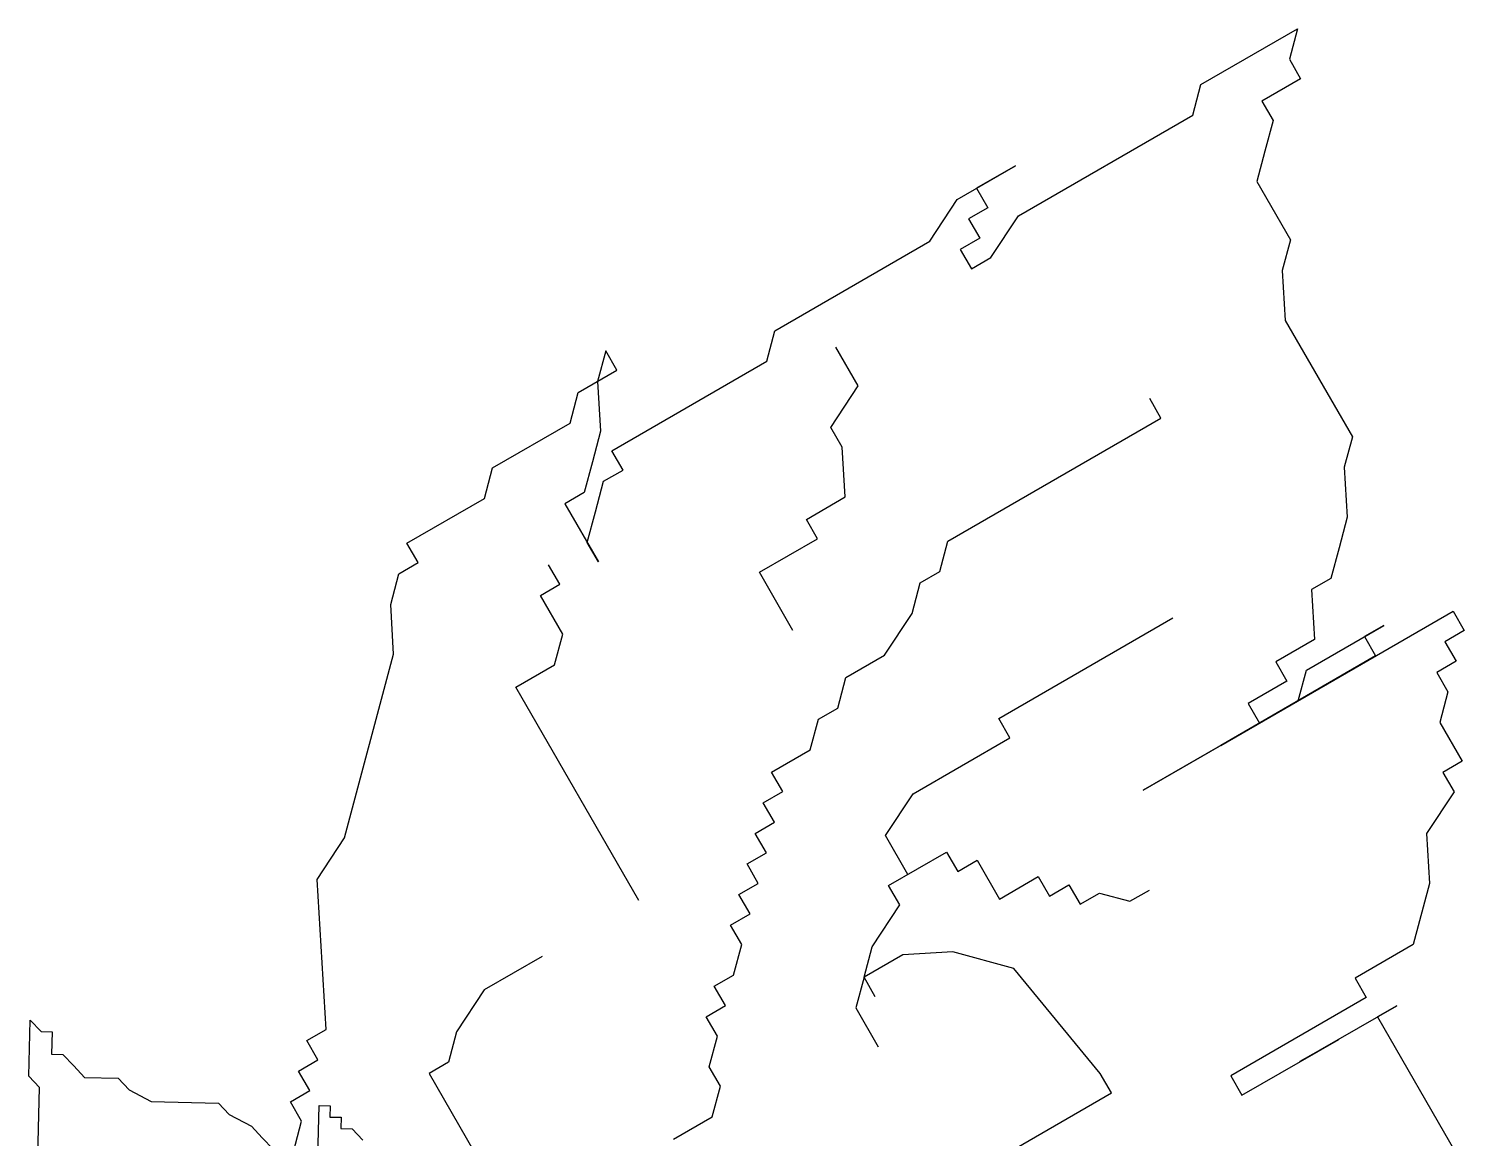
# Model space of a CAD drawing. Extents: x 26.65 to 30.77, y 4.94 to 9.21.
# Drawn here: x 28.344 to 30.236, y 7.744 to 9.206 of the extents above; entities that cross this region are included whole.
import ezdxf

# ---------------------------------------------------------------- set-up
doc = ezdxf.new("R2010")
doc.units = 0
doc.header["$MEASUREMENT"] = 0
doc.layers.add('VEGETACAO', color=106, linetype='CONTINUOUS')

msp = doc.modelspace()

# ---------------------------------------------------------------- linework, layer by layer
at = {"layer": 'VEGETACAO'}
for p, q in [((29.889, 9.1323), (30.0165, 9.2059)), ((30.0165, 9.2059), (30.0058, 9.1657)), ((30.0058, 9.1657), (30.0205, 9.1401)), ((30.0205, 9.1401), (29.9695, 9.1106)), ((29.8782, 9.092), (29.889, 9.1323)), ((29.9695, 9.1106), (29.9842, 9.0851)), ((29.6486, 8.9594), (29.8782, 9.092)), ((29.9842, 9.0851), (29.9735, 9.0448)), ((29.9735, 9.0448), (29.9627, 9.0045)), ((29.568, 8.981), (29.6446, 9.0252)), ((29.6446, 9.0252), (29.5935, 8.9958)), ((29.5935, 8.9958), (29.6083, 8.9702)), ((29.9627, 9.0045), (30.007, 8.9279)), ((29.5317, 8.926), (29.568, 8.981)), ((29.6083, 8.9702), (29.5828, 8.9555)), ((29.5828, 8.9555), (29.5975, 8.93)), ((29.6123, 8.9044), (29.6486, 8.9594)), ((29.5975, 8.93), (29.572, 8.9152)), ((29.3276, 8.8082), (29.5317, 8.926)), ((29.572, 8.9152), (29.5868, 8.8897)), ((30.007, 8.9279), (29.9962, 8.8876)), ((29.5868, 8.8897), (29.6123, 8.9044)), ((29.9962, 8.8876), (30.0002, 8.8218)), ((30.0002, 8.8218), (30.0887, 8.6685)), ((29.3168, 8.7679), (29.3276, 8.8082)), ((29.1047, 8.7817), (29.094, 8.7414)), ((29.1195, 8.7561), (29.1047, 8.7817)), ((29.4376, 8.7355), (29.4081, 8.7866)), ((29.1127, 8.65), (29.3168, 8.7679)), ((29.0685, 8.7267), (29.1195, 8.7561)), ((29.094, 8.7414), (29.098, 8.6756)), ((29.0577, 8.6864), (29.0685, 8.7267)), ((29.4014, 8.6805), (29.4376, 8.7355)), ((29.8363, 8.6931), (29.8216, 8.7187)), ((28.9556, 8.6275), (29.0577, 8.6864)), ((29.5556, 8.5311), (29.8363, 8.6931)), ((29.098, 8.6756), (29.0872, 8.6353)), ((29.4161, 8.6549), (29.4014, 8.6805)), ((30.0887, 8.6685), (30.0779, 8.6283)), ((29.1275, 8.6245), (29.1127, 8.65)), ((29.4201, 8.5891), (29.4161, 8.6549)), ((28.9449, 8.5872), (28.9556, 8.6275)), ((29.0872, 8.6353), (29.0764, 8.595)), ((30.0779, 8.6283), (30.0819, 8.5624)), ((29.0912, 8.5695), (29.1019, 8.6098)), ((29.1019, 8.6098), (29.1275, 8.6245)), ((29.0764, 8.595), (29.0509, 8.5803)), ((29.3691, 8.5596), (29.4201, 8.5891)), ((28.8428, 8.5283), (28.9449, 8.5872)), ((29.0509, 8.5803), (29.0952, 8.5037)), ((29.0804, 8.5292), (29.0912, 8.5695)), ((29.3838, 8.5341), (29.3691, 8.5596)), ((30.0819, 8.5624), (30.0711, 8.5222)), ((29.3073, 8.4899), (29.3838, 8.5341)), ((28.8576, 8.5027), (28.8428, 8.5283)), ((29.0952, 8.5037), (29.0804, 8.5292)), ((29.5449, 8.4908), (29.5556, 8.5311)), ((30.0711, 8.5222), (30.0603, 8.4819)), ((28.832, 8.488), (28.8576, 8.5027)), ((29.0441, 8.4742), (29.0294, 8.4998)), ((28.8213, 8.4477), (28.832, 8.488)), ((29.3515, 8.4132), (29.3073, 8.4899)), ((29.5086, 8.4358), (29.5193, 8.4761)), ((29.5193, 8.4761), (29.5449, 8.4908)), ((30.0603, 8.4819), (30.0348, 8.4671)), ((29.0186, 8.4595), (29.0441, 8.4742)), ((29.0481, 8.4084), (29.0186, 8.4595)), ((30.0348, 8.4671), (30.0388, 8.4013)), ((28.8252, 8.3819), (28.8213, 8.4477)), ((29.9152, 8.2618), (30.2214, 8.4386)), ((30.2214, 8.4386), (30.2361, 8.4131)), ((29.4723, 8.3808), (29.5086, 8.4358)), ((29.6226, 8.2973), (29.8522, 8.4299)), ((30.028, 8.361), (30.1301, 8.42)), ((30.1301, 8.42), (30.1046, 8.4052)), ((29.0373, 8.3681), (29.0481, 8.4084)), ((30.0388, 8.4013), (29.9878, 8.3719)), ((30.1046, 8.4052), (30.1193, 8.3797)), ((30.2361, 8.4131), (30.2106, 8.3983)), ((28.7606, 8.1402), (28.8252, 8.3819)), ((30.2106, 8.3983), (30.2254, 8.3728)), ((28.9863, 8.3386), (29.0373, 8.3681)), ((29.4213, 8.3513), (29.4723, 8.3808)), ((30.1193, 8.3797), (29.9152, 8.2618)), ((29.9878, 8.3719), (30.0025, 8.3463)), ((30.2254, 8.3728), (30.1999, 8.3581)), ((29.4105, 8.3111), (29.4213, 8.3513)), ((30.0025, 8.3463), (29.9515, 8.3169)), ((30.0173, 8.3208), (30.028, 8.361)), ((30.1999, 8.3581), (30.2146, 8.3325)), ((29.1485, 8.0576), (28.9863, 8.3386)), ((30.2146, 8.3325), (30.2038, 8.2922)), ((29.385, 8.2963), (29.4105, 8.3111)), ((29.8131, 8.2029), (30.0173, 8.3208)), ((29.9515, 8.3169), (29.9662, 8.2913)), ((29.3742, 8.256), (29.385, 8.2963)), ((29.6373, 8.2717), (29.6226, 8.2973)), ((29.9662, 8.2913), (29.8131, 8.2029)), ((30.2038, 8.2922), (30.2333, 8.2412)), ((29.5098, 8.1981), (29.6373, 8.2717)), ((29.3232, 8.2266), (29.3742, 8.256)), ((30.2333, 8.2412), (30.2078, 8.2264)), ((29.3379, 8.201), (29.3232, 8.2266)), ((30.2078, 8.2264), (30.2226, 8.2009)), ((29.3124, 8.1863), (29.3379, 8.201)), ((29.4735, 8.1431), (29.5098, 8.1981)), ((30.2226, 8.2009), (30.1863, 8.1459)), ((29.3272, 8.1608), (29.3124, 8.1863)), ((29.3016, 8.146), (29.3272, 8.1608)), ((28.7244, 8.0852), (28.7606, 8.1402)), ((29.3164, 8.1205), (29.3016, 8.146)), ((29.503, 8.092), (29.4735, 8.1431)), ((30.1863, 8.1459), (30.1903, 8.08)), ((29.2909, 8.1058), (29.3164, 8.1205)), ((29.4775, 8.0772), (29.554, 8.1214)), ((29.554, 8.1214), (29.5687, 8.0959)), ((29.3056, 8.0802), (29.2909, 8.1058)), ((29.5687, 8.0959), (29.5943, 8.1106)), ((29.5943, 8.1106), (29.6238, 8.0595)), ((28.7283, 8.0194), (28.7244, 8.0852)), ((29.2801, 8.0655), (29.3056, 8.0802)), ((29.6238, 8.0595), (29.6748, 8.089)), ((29.6748, 8.089), (29.6895, 8.0634)), ((30.1903, 8.08), (30.1687, 7.9995)), ((29.2949, 8.0399), (29.2801, 8.0655)), ((29.4922, 8.0517), (29.4775, 8.0772)), ((29.6895, 8.0634), (29.7151, 8.0782)), ((29.7151, 8.0782), (29.7298, 8.0526)), ((29.7298, 8.0526), (29.7553, 8.0674)), ((29.7553, 8.0674), (29.7956, 8.0565)), ((29.7956, 8.0565), (29.8211, 8.0713)), ((29.4559, 7.9967), (29.4922, 8.0517)), ((29.2693, 8.0252), (29.2949, 8.0399)), ((29.2841, 7.9997), (29.2693, 8.0252)), ((28.7323, 7.9536), (28.7283, 8.0194)), ((29.021, 7.984), (28.9444, 7.9398)), ((29.2733, 7.9594), (29.2841, 7.9997)), ((29.4451, 7.9564), (29.4559, 7.9967)), ((29.4962, 7.9859), (29.4451, 7.9564)), ((29.562, 7.9898), (29.4962, 7.9859)), ((29.6425, 7.9681), (29.562, 7.9898)), ((30.1687, 7.9995), (30.0922, 7.9553)), ((29.7565, 7.8296), (29.6425, 7.9681)), ((28.7363, 7.8878), (28.7323, 7.9536)), ((29.2478, 7.9446), (29.2733, 7.9594)), ((29.4451, 7.9564), (29.4344, 7.9161)), ((29.4599, 7.9309), (29.4451, 7.9564)), ((30.0922, 7.9553), (30.1069, 7.9298)), ((28.9444, 7.9398), (28.9081, 7.8848)), ((29.2626, 7.9191), (29.2478, 7.9446)), ((30.1069, 7.9298), (29.9283, 7.8266)), ((29.237, 7.9044), (29.2626, 7.9191)), ((29.4344, 7.9161), (29.4639, 7.865)), ((30.0196, 7.8453), (30.1472, 7.9189)), ((30.1472, 7.9189), (30.1217, 7.9042)), ((28.3443, 7.8263), (28.3461, 7.9)), ((28.3461, 7.9), (28.3605, 7.8849)), ((29.2518, 7.8788), (29.237, 7.9044)), ((30.1217, 7.9042), (30.2249, 7.7254)), ((28.3605, 7.8849), (28.3752, 7.8845)), ((28.3752, 7.8845), (28.3745, 7.855)), ((28.7108, 7.873), (28.7363, 7.8878)), ((28.7255, 7.8475), (28.7108, 7.873)), ((28.9081, 7.8848), (28.8974, 7.8445)), ((29.241, 7.8385), (29.2518, 7.8788)), ((29.9431, 7.8011), (30.0707, 7.8747)), ((30.0707, 7.8747), (30.0196, 7.8453)), ((28.3745, 7.855), (28.3893, 7.8547)), ((28.3893, 7.8547), (28.4036, 7.8396)), ((28.4036, 7.8396), (28.418, 7.8245)), ((28.7, 7.8327), (28.7255, 7.8475)), ((28.7148, 7.8072), (28.7, 7.8327)), ((28.8974, 7.8445), (28.8719, 7.8298)), ((29.2558, 7.813), (29.241, 7.8385)), ((28.3587, 7.8112), (28.3443, 7.8263)), ((28.418, 7.8245), (28.4623, 7.8234)), ((28.4623, 7.8234), (28.4766, 7.8083)), ((28.8719, 7.8298), (28.9308, 7.7276)), ((29.7712, 7.8041), (29.7565, 7.8296)), ((29.9283, 7.8266), (29.9431, 7.8011)), ((28.3554, 7.6787), (28.3587, 7.8112)), ((28.4766, 7.8083), (28.5058, 7.7929)), ((28.6893, 7.7925), (28.7148, 7.8072)), ((29.245, 7.7727), (29.2558, 7.813)), ((29.363, 7.5684), (29.7712, 7.8041)), ((28.5058, 7.7929), (28.5942, 7.7907)), ((28.5942, 7.7907), (28.6086, 7.7756)), ((28.6086, 7.7756), (28.6377, 7.7602)), ((28.704, 7.7669), (28.6893, 7.7925)), ((28.7226, 7.6107), (28.7269, 7.7875)), ((28.7269, 7.7875), (28.7417, 7.7871)), ((28.7417, 7.7871), (28.7413, 7.7724)), ((28.6377, 7.7602), (28.6521, 7.7451)), ((28.6932, 7.7266), (28.704, 7.7669)), ((28.7413, 7.7724), (28.7561, 7.772)), ((28.7561, 7.772), (28.7557, 7.7573)), ((28.7557, 7.7573), (28.7704, 7.7569)), ((28.7704, 7.7569), (28.7848, 7.7418)), ((29.194, 7.7433), (29.245, 7.7727)), ((28.6521, 7.7451), (28.6665, 7.73))]:
    msp.add_line(p, q, dxfattribs=at)

doc.saveas('drawing.dxf')
